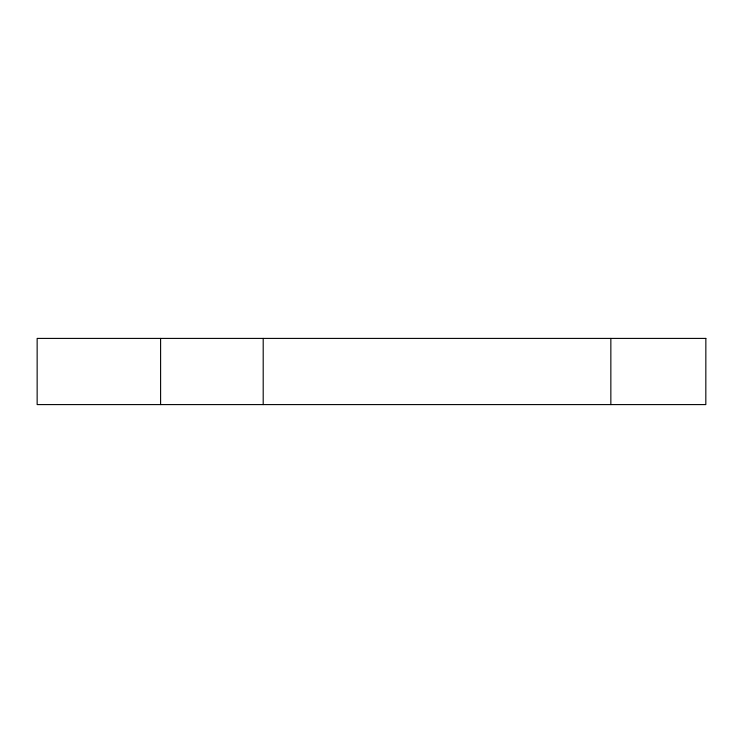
<?xml version="1.0" encoding="UTF-8"?>
<svg xmlns="http://www.w3.org/2000/svg" width="743" height="743" viewBox="0 0 743 743"><rect width="100%" height="100%" fill="white"/><g stroke="black" fill="none" stroke-linecap="round" stroke-linejoin="round"><path stroke-width="1.11" d="M610.848 338.409L610.848 404.591M263.198 338.409L263.198 404.591M160.599 338.409L160.599 404.591M705.822 338.409L37.15 338.409L37.15 404.591L705.822 404.591L705.85 338.409"/></g></svg>
